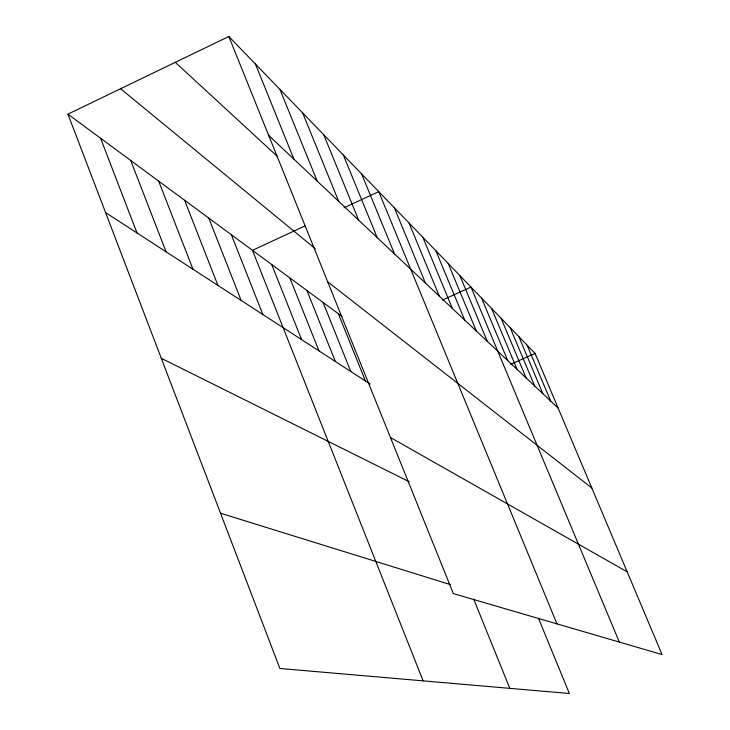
<?xml version="1.0" encoding="UTF-8"?>
<svg xmlns="http://www.w3.org/2000/svg" width="730" height="730" viewBox="0 0 730 730"><rect width="100%" height="100%" fill="white"/><g stroke="black" fill="none" stroke-linecap="round" stroke-linejoin="round"><path stroke-width="1.09" d="M538.53 618.392L569.373 693.5L279.891 668.479L67.936 114.145L228.828 36.5L535.063 353.402L662.064 654.555L453.357 593.618L228.828 36.5M305.113 225.871L252.48 250.344L423.135 680.862M343.958 207.804L378.733 191.634L556.963 623.867M442.453 300.057L470.987 287.091L619.341 642.081M510.644 364.325L535.063 353.402M220.533 513.236L450.3 584.575M161.293 358.311L409.192 481.69M390.44 437.507L627.18 571.827M105.576 212.603L370.073 383.998M67.936 114.145L341.978 316.4M327.688 281.789L591.847 488.042M120.578 88.741L315.323 248.72M175.282 62.342L277.464 156.475M268.686 135.397L558.121 408.079M527.133 345.199L550.666 401.053M518.847 336.621L542.864 393.707M510.17 327.642L534.698 386.015M501.072 318.225L526.138 377.948M491.536 308.361L517.159 369.49M481.517 297.995L507.724 360.602M459.9 275.621L487.348 341.403M448.211 263.521L476.325 331.018M435.865 250.746L464.681 320.05M422.816 237.241L452.363 308.443M408.992 222.933L439.314 296.143M394.319 207.758L425.462 283.094M361.615 173.913L394.547 253.967M343.319 154.979L377.227 237.661M323.7 134.676L358.658 220.159M302.631 112.867L338.702 201.361M279.928 89.379L317.185 181.086M473.724 599.23L509.814 688.353M255.4 64.003L293.916 159.167M338.355 313.727L365.456 381.005M323.08 302.457L350.82 371.524M306.938 290.54L335.353 361.496M289.846 277.929L318.974 350.884M271.724 264.552L301.59 339.623M231.346 234.75L262.837 314.511M208.78 218.097L241.155 300.459M184.599 200.257L217.923 285.403M158.656 181.104L192.966 269.233M130.716 160.481L166.084 251.813M100.576 138.235L137.039 232.998"/></g></svg>
